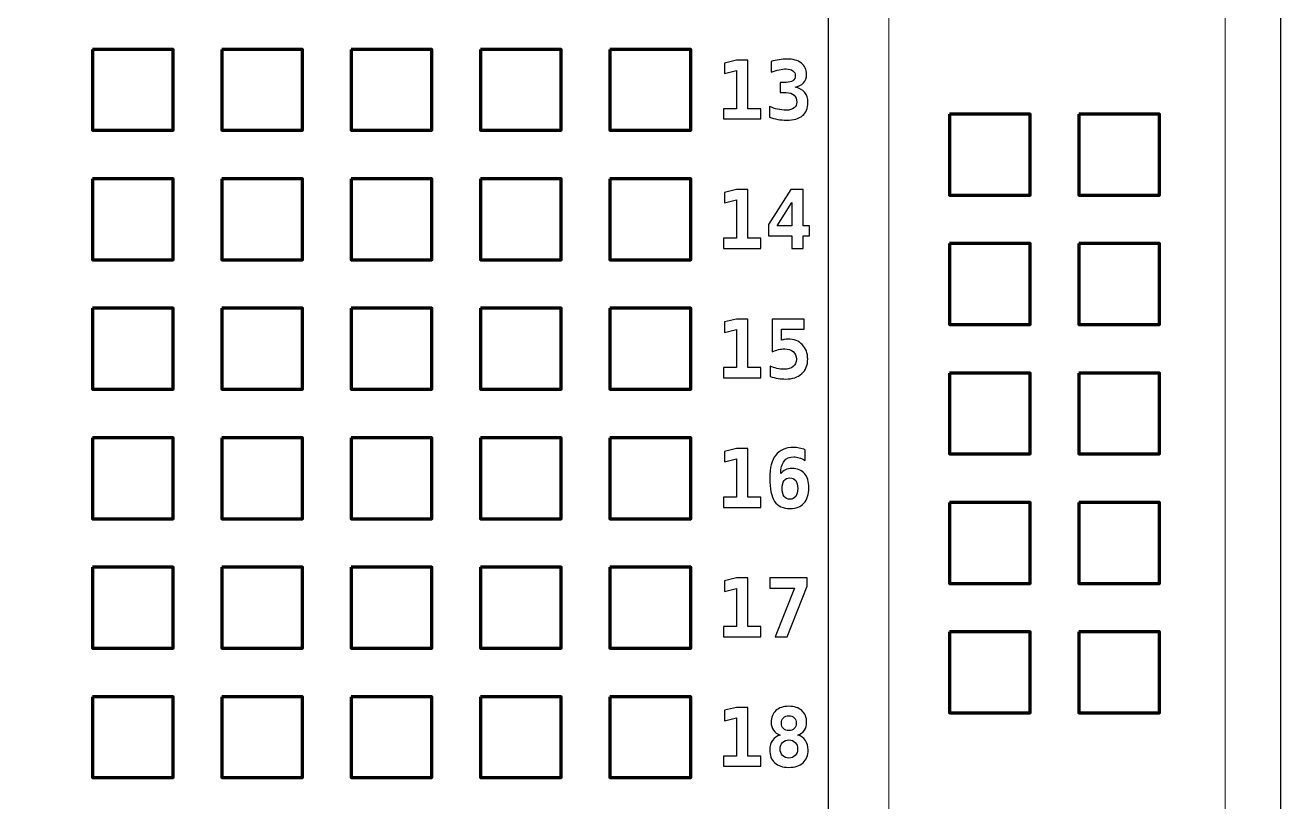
# Model space of a CAD drawing. Header units: centimetres. Extents: x -13.14 to -7.86, y -19.53 to -10.41.
# Drawn here: x -10.331 to -7.865, y -15.612 to -14.088 of the extents above; entities that cross this region are included whole.
import ezdxf

# ---------------------------------------------------------------- set-up
doc = ezdxf.new("R2010")
doc.units = ezdxf.units.CM
doc.header["$MEASUREMENT"] = 0
doc.layers.add('Layer 1', color=7, linetype='Continuous')

msp = doc.modelspace()

# ---------------------------------------------------------------- linework, layer by layer
at = {"layer": 'Layer 1', "color": 250, "lineweight": 5}
msp.add_open_spline([(-12.24632, -10.659), (-12.24632, -10.659), (-8.75382, -10.659), (-8.75382, -10.659), (-8.75382, -10.659), (-8.75382, -10.659), (-8.75382, -19.041), (-8.75382, -19.041), (-8.75382, -19.041), (-8.75382, -19.041), (-12.24632, -19.041), (-12.24632, -19.041), (-12.24632, -19.041), (-12.24632, -19.041), (-12.24632, -10.659), (-12.24632, -10.659)], degree=3, knots=[0, 0, 0, 0, 0.25, 0.25, 0.25, 0.25, 0.5, 0.5, 0.5, 0.5, 0.75, 0.75, 0.75, 0.75, 1, 1, 1, 1], dxfattribs=at)
at = {"layer": 'Layer 1', "color": 250, "lineweight": 25}
msp.add_open_spline([(-8.75386, -10.659), (-8.75386, -10.659), (-7.86486, -10.659), (-7.86486, -10.659), (-7.86486, -10.659), (-7.86486, -10.659), (-7.86486, -19.041), (-7.86486, -19.041), (-7.86486, -19.041), (-7.86486, -19.041), (-8.75386, -19.041), (-8.75386, -19.041), (-8.75386, -19.041), (-8.75386, -19.041), (-8.75386, -10.659), (-8.75386, -10.659)], degree=3, knots=[0, 0, 0, 0, 0.25, 0.25, 0.25, 0.25, 0.5, 0.5, 0.5, 0.5, 0.75, 0.75, 0.75, 0.75, 1, 1, 1, 1], dxfattribs=at)
at = {"layer": 'Layer 1', "color": 1, "lineweight": 20}
msp.add_open_spline([(-8.63448, -11.08422), (-8.63448, -11.08422), (-8.63448, -18.61659), (-8.63448, -18.61659)], degree=3, dxfattribs=at)
at = {"layer": 'Layer 1', "color": 186, "lineweight": 20}
msp.add_open_spline([(-7.97408, -11.08422), (-7.97408, -11.08422), (-7.97408, -18.61659), (-7.97408, -18.61659)], degree=3, dxfattribs=at)
at = {"layer": 'Layer 1', "color": 250, "lineweight": 158}
for points in [[(-10.19844, -14.13603), (-10.19844, -14.13603), (-10.03969, -14.13603), (-10.03969, -14.13603), (-10.03969, -14.13603), (-10.03969, -14.13603), (-10.03969, -14.29478), (-10.03969, -14.29478), (-10.03969, -14.29478), (-10.03969, -14.29478), (-10.19844, -14.29478), (-10.19844, -14.29478), (-10.19844, -14.29478), (-10.19844, -14.29478), (-10.19844, -14.13603), (-10.19844, -14.13603)], [(-9.94444, -14.13603), (-9.94444, -14.13603), (-9.78569, -14.13603), (-9.78569, -14.13603), (-9.78569, -14.13603), (-9.78569, -14.13603), (-9.78569, -14.29478), (-9.78569, -14.29478), (-9.78569, -14.29478), (-9.78569, -14.29478), (-9.94444, -14.29478), (-9.94444, -14.29478), (-9.94444, -14.29478), (-9.94444, -14.29478), (-9.94444, -14.13603), (-9.94444, -14.13603)], [(-9.69044, -14.13603), (-9.69044, -14.13603), (-9.53169, -14.13603), (-9.53169, -14.13603), (-9.53169, -14.13603), (-9.53169, -14.13603), (-9.53169, -14.29478), (-9.53169, -14.29478), (-9.53169, -14.29478), (-9.53169, -14.29478), (-9.69044, -14.29478), (-9.69044, -14.29478), (-9.69044, -14.29478), (-9.69044, -14.29478), (-9.69044, -14.13603), (-9.69044, -14.13603)], [(-9.43644, -14.13603), (-9.43644, -14.13603), (-9.27769, -14.13603), (-9.27769, -14.13603), (-9.27769, -14.13603), (-9.27769, -14.13603), (-9.27769, -14.29478), (-9.27769, -14.29478), (-9.27769, -14.29478), (-9.27769, -14.29478), (-9.43644, -14.29478), (-9.43644, -14.29478), (-9.43644, -14.29478), (-9.43644, -14.29478), (-9.43644, -14.13603), (-9.43644, -14.13603)], [(-9.18244, -14.13603), (-9.18244, -14.13603), (-9.02369, -14.13603), (-9.02369, -14.13603), (-9.02369, -14.13603), (-9.02369, -14.13603), (-9.02369, -14.29478), (-9.02369, -14.29478), (-9.02369, -14.29478), (-9.02369, -14.29478), (-9.18244, -14.29478), (-9.18244, -14.29478), (-9.18244, -14.29478), (-9.18244, -14.29478), (-9.18244, -14.13603), (-9.18244, -14.13603)], [(-8.51573, -14.26303), (-8.51573, -14.26303), (-8.35698, -14.26303), (-8.35698, -14.26303), (-8.35698, -14.26303), (-8.35698, -14.26303), (-8.35698, -14.42178), (-8.35698, -14.42178), (-8.35698, -14.42178), (-8.35698, -14.42178), (-8.51573, -14.42178), (-8.51573, -14.42178), (-8.51573, -14.42178), (-8.51573, -14.42178), (-8.51573, -14.26303), (-8.51573, -14.26303)], [(-8.26173, -14.26303), (-8.26173, -14.26303), (-8.10298, -14.26303), (-8.10298, -14.26303), (-8.10298, -14.26303), (-8.10298, -14.26303), (-8.10298, -14.42178), (-8.10298, -14.42178), (-8.10298, -14.42178), (-8.10298, -14.42178), (-8.26173, -14.42178), (-8.26173, -14.42178), (-8.26173, -14.42178), (-8.26173, -14.42178), (-8.26173, -14.26303), (-8.26173, -14.26303)], [(-10.19844, -14.39003), (-10.19844, -14.39003), (-10.03969, -14.39003), (-10.03969, -14.39003), (-10.03969, -14.39003), (-10.03969, -14.39003), (-10.03969, -14.54878), (-10.03969, -14.54878), (-10.03969, -14.54878), (-10.03969, -14.54878), (-10.19844, -14.54878), (-10.19844, -14.54878), (-10.19844, -14.54878), (-10.19844, -14.54878), (-10.19844, -14.39003), (-10.19844, -14.39003)], [(-9.94444, -14.39003), (-9.94444, -14.39003), (-9.78569, -14.39003), (-9.78569, -14.39003), (-9.78569, -14.39003), (-9.78569, -14.39003), (-9.78569, -14.54878), (-9.78569, -14.54878), (-9.78569, -14.54878), (-9.78569, -14.54878), (-9.94444, -14.54878), (-9.94444, -14.54878), (-9.94444, -14.54878), (-9.94444, -14.54878), (-9.94444, -14.39003), (-9.94444, -14.39003)], [(-9.69044, -14.39003), (-9.69044, -14.39003), (-9.53169, -14.39003), (-9.53169, -14.39003), (-9.53169, -14.39003), (-9.53169, -14.39003), (-9.53169, -14.54878), (-9.53169, -14.54878), (-9.53169, -14.54878), (-9.53169, -14.54878), (-9.69044, -14.54878), (-9.69044, -14.54878), (-9.69044, -14.54878), (-9.69044, -14.54878), (-9.69044, -14.39003), (-9.69044, -14.39003)], [(-9.43644, -14.39003), (-9.43644, -14.39003), (-9.27769, -14.39003), (-9.27769, -14.39003), (-9.27769, -14.39003), (-9.27769, -14.39003), (-9.27769, -14.54878), (-9.27769, -14.54878), (-9.27769, -14.54878), (-9.27769, -14.54878), (-9.43644, -14.54878), (-9.43644, -14.54878), (-9.43644, -14.54878), (-9.43644, -14.54878), (-9.43644, -14.39003), (-9.43644, -14.39003)], [(-9.18244, -14.39003), (-9.18244, -14.39003), (-9.02369, -14.39003), (-9.02369, -14.39003), (-9.02369, -14.39003), (-9.02369, -14.39003), (-9.02369, -14.54878), (-9.02369, -14.54878), (-9.02369, -14.54878), (-9.02369, -14.54878), (-9.18244, -14.54878), (-9.18244, -14.54878), (-9.18244, -14.54878), (-9.18244, -14.54878), (-9.18244, -14.39003), (-9.18244, -14.39003)], [(-8.51573, -14.51703), (-8.51573, -14.51703), (-8.35698, -14.51703), (-8.35698, -14.51703), (-8.35698, -14.51703), (-8.35698, -14.51703), (-8.35698, -14.67578), (-8.35698, -14.67578), (-8.35698, -14.67578), (-8.35698, -14.67578), (-8.51573, -14.67578), (-8.51573, -14.67578), (-8.51573, -14.67578), (-8.51573, -14.67578), (-8.51573, -14.51703), (-8.51573, -14.51703)], [(-8.26173, -14.51703), (-8.26173, -14.51703), (-8.10298, -14.51703), (-8.10298, -14.51703), (-8.10298, -14.51703), (-8.10298, -14.51703), (-8.10298, -14.67578), (-8.10298, -14.67578), (-8.10298, -14.67578), (-8.10298, -14.67578), (-8.26173, -14.67578), (-8.26173, -14.67578), (-8.26173, -14.67578), (-8.26173, -14.67578), (-8.26173, -14.51703), (-8.26173, -14.51703)], [(-10.19844, -14.64403), (-10.19844, -14.64403), (-10.03969, -14.64403), (-10.03969, -14.64403), (-10.03969, -14.64403), (-10.03969, -14.64403), (-10.03969, -14.80278), (-10.03969, -14.80278), (-10.03969, -14.80278), (-10.03969, -14.80278), (-10.19844, -14.80278), (-10.19844, -14.80278), (-10.19844, -14.80278), (-10.19844, -14.80278), (-10.19844, -14.64403), (-10.19844, -14.64403)], [(-9.94444, -14.64403), (-9.94444, -14.64403), (-9.78569, -14.64403), (-9.78569, -14.64403), (-9.78569, -14.64403), (-9.78569, -14.64403), (-9.78569, -14.80278), (-9.78569, -14.80278), (-9.78569, -14.80278), (-9.78569, -14.80278), (-9.94444, -14.80278), (-9.94444, -14.80278), (-9.94444, -14.80278), (-9.94444, -14.80278), (-9.94444, -14.64403), (-9.94444, -14.64403)], [(-9.69044, -14.64403), (-9.69044, -14.64403), (-9.53169, -14.64403), (-9.53169, -14.64403), (-9.53169, -14.64403), (-9.53169, -14.64403), (-9.53169, -14.80278), (-9.53169, -14.80278), (-9.53169, -14.80278), (-9.53169, -14.80278), (-9.69044, -14.80278), (-9.69044, -14.80278), (-9.69044, -14.80278), (-9.69044, -14.80278), (-9.69044, -14.64403), (-9.69044, -14.64403)], [(-9.43644, -14.64403), (-9.43644, -14.64403), (-9.27769, -14.64403), (-9.27769, -14.64403), (-9.27769, -14.64403), (-9.27769, -14.64403), (-9.27769, -14.80278), (-9.27769, -14.80278), (-9.27769, -14.80278), (-9.27769, -14.80278), (-9.43644, -14.80278), (-9.43644, -14.80278), (-9.43644, -14.80278), (-9.43644, -14.80278), (-9.43644, -14.64403), (-9.43644, -14.64403)], [(-9.18244, -14.64403), (-9.18244, -14.64403), (-9.02369, -14.64403), (-9.02369, -14.64403), (-9.02369, -14.64403), (-9.02369, -14.64403), (-9.02369, -14.80278), (-9.02369, -14.80278), (-9.02369, -14.80278), (-9.02369, -14.80278), (-9.18244, -14.80278), (-9.18244, -14.80278), (-9.18244, -14.80278), (-9.18244, -14.80278), (-9.18244, -14.64403), (-9.18244, -14.64403)], [(-8.51573, -14.77103), (-8.51573, -14.77103), (-8.35698, -14.77103), (-8.35698, -14.77103), (-8.35698, -14.77103), (-8.35698, -14.77103), (-8.35698, -14.92978), (-8.35698, -14.92978), (-8.35698, -14.92978), (-8.35698, -14.92978), (-8.51573, -14.92978), (-8.51573, -14.92978), (-8.51573, -14.92978), (-8.51573, -14.92978), (-8.51573, -14.77103), (-8.51573, -14.77103)], [(-8.26173, -14.77103), (-8.26173, -14.77103), (-8.10298, -14.77103), (-8.10298, -14.77103), (-8.10298, -14.77103), (-8.10298, -14.77103), (-8.10298, -14.92978), (-8.10298, -14.92978), (-8.10298, -14.92978), (-8.10298, -14.92978), (-8.26173, -14.92978), (-8.26173, -14.92978), (-8.26173, -14.92978), (-8.26173, -14.92978), (-8.26173, -14.77103), (-8.26173, -14.77103)], [(-10.19844, -14.89803), (-10.19844, -14.89803), (-10.03969, -14.89803), (-10.03969, -14.89803), (-10.03969, -14.89803), (-10.03969, -14.89803), (-10.03969, -15.05678), (-10.03969, -15.05678), (-10.03969, -15.05678), (-10.03969, -15.05678), (-10.19844, -15.05678), (-10.19844, -15.05678), (-10.19844, -15.05678), (-10.19844, -15.05678), (-10.19844, -14.89803), (-10.19844, -14.89803)], [(-9.94444, -14.89803), (-9.94444, -14.89803), (-9.78569, -14.89803), (-9.78569, -14.89803), (-9.78569, -14.89803), (-9.78569, -14.89803), (-9.78569, -15.05678), (-9.78569, -15.05678), (-9.78569, -15.05678), (-9.78569, -15.05678), (-9.94444, -15.05678), (-9.94444, -15.05678), (-9.94444, -15.05678), (-9.94444, -15.05678), (-9.94444, -14.89803), (-9.94444, -14.89803)], [(-9.69044, -14.89803), (-9.69044, -14.89803), (-9.53169, -14.89803), (-9.53169, -14.89803), (-9.53169, -14.89803), (-9.53169, -14.89803), (-9.53169, -15.05678), (-9.53169, -15.05678), (-9.53169, -15.05678), (-9.53169, -15.05678), (-9.69044, -15.05678), (-9.69044, -15.05678), (-9.69044, -15.05678), (-9.69044, -15.05678), (-9.69044, -14.89803), (-9.69044, -14.89803)], [(-9.43644, -14.89803), (-9.43644, -14.89803), (-9.27769, -14.89803), (-9.27769, -14.89803), (-9.27769, -14.89803), (-9.27769, -14.89803), (-9.27769, -15.05678), (-9.27769, -15.05678), (-9.27769, -15.05678), (-9.27769, -15.05678), (-9.43644, -15.05678), (-9.43644, -15.05678), (-9.43644, -15.05678), (-9.43644, -15.05678), (-9.43644, -14.89803), (-9.43644, -14.89803)], [(-9.18244, -14.89803), (-9.18244, -14.89803), (-9.02369, -14.89803), (-9.02369, -14.89803), (-9.02369, -14.89803), (-9.02369, -14.89803), (-9.02369, -15.05678), (-9.02369, -15.05678), (-9.02369, -15.05678), (-9.02369, -15.05678), (-9.18244, -15.05678), (-9.18244, -15.05678), (-9.18244, -15.05678), (-9.18244, -15.05678), (-9.18244, -14.89803), (-9.18244, -14.89803)], [(-8.51573, -15.02503), (-8.51573, -15.02503), (-8.35698, -15.02503), (-8.35698, -15.02503), (-8.35698, -15.02503), (-8.35698, -15.02503), (-8.35698, -15.18378), (-8.35698, -15.18378), (-8.35698, -15.18378), (-8.35698, -15.18378), (-8.51573, -15.18378), (-8.51573, -15.18378), (-8.51573, -15.18378), (-8.51573, -15.18378), (-8.51573, -15.02503), (-8.51573, -15.02503)], [(-8.26173, -15.02503), (-8.26173, -15.02503), (-8.10298, -15.02503), (-8.10298, -15.02503), (-8.10298, -15.02503), (-8.10298, -15.02503), (-8.10298, -15.18378), (-8.10298, -15.18378), (-8.10298, -15.18378), (-8.10298, -15.18378), (-8.26173, -15.18378), (-8.26173, -15.18378), (-8.26173, -15.18378), (-8.26173, -15.18378), (-8.26173, -15.02503), (-8.26173, -15.02503)], [(-10.19844, -15.15203), (-10.19844, -15.15203), (-10.03969, -15.15203), (-10.03969, -15.15203), (-10.03969, -15.15203), (-10.03969, -15.15203), (-10.03969, -15.31078), (-10.03969, -15.31078), (-10.03969, -15.31078), (-10.03969, -15.31078), (-10.19844, -15.31078), (-10.19844, -15.31078), (-10.19844, -15.31078), (-10.19844, -15.31078), (-10.19844, -15.15203), (-10.19844, -15.15203)], [(-9.94444, -15.15203), (-9.94444, -15.15203), (-9.78569, -15.15203), (-9.78569, -15.15203), (-9.78569, -15.15203), (-9.78569, -15.15203), (-9.78569, -15.31078), (-9.78569, -15.31078), (-9.78569, -15.31078), (-9.78569, -15.31078), (-9.94444, -15.31078), (-9.94444, -15.31078), (-9.94444, -15.31078), (-9.94444, -15.31078), (-9.94444, -15.15203), (-9.94444, -15.15203)], [(-9.69044, -15.15203), (-9.69044, -15.15203), (-9.53169, -15.15203), (-9.53169, -15.15203), (-9.53169, -15.15203), (-9.53169, -15.15203), (-9.53169, -15.31078), (-9.53169, -15.31078), (-9.53169, -15.31078), (-9.53169, -15.31078), (-9.69044, -15.31078), (-9.69044, -15.31078), (-9.69044, -15.31078), (-9.69044, -15.31078), (-9.69044, -15.15203), (-9.69044, -15.15203)], [(-9.43644, -15.15203), (-9.43644, -15.15203), (-9.27769, -15.15203), (-9.27769, -15.15203), (-9.27769, -15.15203), (-9.27769, -15.15203), (-9.27769, -15.31078), (-9.27769, -15.31078), (-9.27769, -15.31078), (-9.27769, -15.31078), (-9.43644, -15.31078), (-9.43644, -15.31078), (-9.43644, -15.31078), (-9.43644, -15.31078), (-9.43644, -15.15203), (-9.43644, -15.15203)], [(-9.18244, -15.15203), (-9.18244, -15.15203), (-9.02369, -15.15203), (-9.02369, -15.15203), (-9.02369, -15.15203), (-9.02369, -15.15203), (-9.02369, -15.31078), (-9.02369, -15.31078), (-9.02369, -15.31078), (-9.02369, -15.31078), (-9.18244, -15.31078), (-9.18244, -15.31078), (-9.18244, -15.31078), (-9.18244, -15.31078), (-9.18244, -15.15203), (-9.18244, -15.15203)], [(-8.51573, -15.27903), (-8.51573, -15.27903), (-8.35698, -15.27903), (-8.35698, -15.27903), (-8.35698, -15.27903), (-8.35698, -15.27903), (-8.35698, -15.43778), (-8.35698, -15.43778), (-8.35698, -15.43778), (-8.35698, -15.43778), (-8.51573, -15.43778), (-8.51573, -15.43778), (-8.51573, -15.43778), (-8.51573, -15.43778), (-8.51573, -15.27903), (-8.51573, -15.27903)], [(-8.26173, -15.27903), (-8.26173, -15.27903), (-8.10298, -15.27903), (-8.10298, -15.27903), (-8.10298, -15.27903), (-8.10298, -15.27903), (-8.10298, -15.43778), (-8.10298, -15.43778), (-8.10298, -15.43778), (-8.10298, -15.43778), (-8.26173, -15.43778), (-8.26173, -15.43778), (-8.26173, -15.43778), (-8.26173, -15.43778), (-8.26173, -15.27903), (-8.26173, -15.27903)], [(-10.19844, -15.40603), (-10.19844, -15.40603), (-10.03969, -15.40603), (-10.03969, -15.40603), (-10.03969, -15.40603), (-10.03969, -15.40603), (-10.03969, -15.56478), (-10.03969, -15.56478), (-10.03969, -15.56478), (-10.03969, -15.56478), (-10.19844, -15.56478), (-10.19844, -15.56478), (-10.19844, -15.56478), (-10.19844, -15.56478), (-10.19844, -15.40603), (-10.19844, -15.40603)], [(-9.94444, -15.40603), (-9.94444, -15.40603), (-9.78569, -15.40603), (-9.78569, -15.40603), (-9.78569, -15.40603), (-9.78569, -15.40603), (-9.78569, -15.56478), (-9.78569, -15.56478), (-9.78569, -15.56478), (-9.78569, -15.56478), (-9.94444, -15.56478), (-9.94444, -15.56478), (-9.94444, -15.56478), (-9.94444, -15.56478), (-9.94444, -15.40603), (-9.94444, -15.40603)], [(-9.69044, -15.40603), (-9.69044, -15.40603), (-9.53169, -15.40603), (-9.53169, -15.40603), (-9.53169, -15.40603), (-9.53169, -15.40603), (-9.53169, -15.56478), (-9.53169, -15.56478), (-9.53169, -15.56478), (-9.53169, -15.56478), (-9.69044, -15.56478), (-9.69044, -15.56478), (-9.69044, -15.56478), (-9.69044, -15.56478), (-9.69044, -15.40603), (-9.69044, -15.40603)], [(-9.43644, -15.40603), (-9.43644, -15.40603), (-9.27769, -15.40603), (-9.27769, -15.40603), (-9.27769, -15.40603), (-9.27769, -15.40603), (-9.27769, -15.56478), (-9.27769, -15.56478), (-9.27769, -15.56478), (-9.27769, -15.56478), (-9.43644, -15.56478), (-9.43644, -15.56478), (-9.43644, -15.56478), (-9.43644, -15.56478), (-9.43644, -15.40603), (-9.43644, -15.40603)], [(-9.18244, -15.40603), (-9.18244, -15.40603), (-9.02369, -15.40603), (-9.02369, -15.40603), (-9.02369, -15.40603), (-9.02369, -15.40603), (-9.02369, -15.56478), (-9.02369, -15.56478), (-9.02369, -15.56478), (-9.02369, -15.56478), (-9.18244, -15.56478), (-9.18244, -15.56478), (-9.18244, -15.56478), (-9.18244, -15.56478), (-9.18244, -15.40603), (-9.18244, -15.40603)]]:
    msp.add_open_spline(points, degree=3, knots=[0, 0, 0, 0, 0.25, 0.25, 0.25, 0.25, 0.5, 0.5, 0.5, 0.5, 0.75, 0.75, 0.75, 0.75, 1, 1, 1, 1], dxfattribs=at)
at = {"layer": 'Layer 1'}
for points, knots in [([(-8.95938, -14.25242), (-8.95938, -14.25242), (-8.93385, -14.25242), (-8.93385, -14.25242), (-8.93385, -14.25242), (-8.93385, -14.25242), (-8.93385, -14.17744), (-8.93385, -14.17744), (-8.93385, -14.17744), (-8.93385, -14.17744), (-8.95758, -14.18333), (-8.95758, -14.18333), (-8.95758, -14.18333), (-8.95758, -14.18333), (-8.95758, -14.16275), (-8.95758, -14.16275), (-8.95758, -14.16275), (-8.95758, -14.16275), (-8.93369, -14.15702), (-8.93369, -14.15702), (-8.93369, -14.15702), (-8.93369, -14.15702), (-8.91164, -14.15702), (-8.91164, -14.15702), (-8.91164, -14.15702), (-8.91164, -14.15702), (-8.91164, -14.25242), (-8.91164, -14.25242), (-8.91164, -14.25242), (-8.91164, -14.25242), (-8.88611, -14.25242), (-8.88611, -14.25242), (-8.88611, -14.25242), (-8.88611, -14.25242), (-8.88611, -14.27254), (-8.88611, -14.27254), (-8.88611, -14.27254), (-8.88611, -14.27254), (-8.95938, -14.27254), (-8.95938, -14.27254), (-8.95938, -14.27254), (-8.95938, -14.27254), (-8.95938, -14.25242), (-8.95938, -14.25242)], [0, 0, 0, 0, 0.0909091, 0.0909091, 0.0909091, 0.0909091, 0.1818182, 0.1818182, 0.1818182, 0.1818182, 0.2727273, 0.2727273, 0.2727273, 0.2727273, 0.3636364, 0.3636364, 0.3636364, 0.3636364, 0.4545455, 0.4545455, 0.4545455, 0.4545455, 0.5454545, 0.5454545, 0.5454545, 0.5454545, 0.6363636, 0.6363636, 0.6363636, 0.6363636, 0.7272727, 0.7272727, 0.7272727, 0.7272727, 0.8181818, 0.8181818, 0.8181818, 0.8181818, 0.9090909, 0.9090909, 0.9090909, 0.9090909, 1, 1, 1, 1]), ([(-8.8361, -14.22086), (-8.8361, -14.22086), (-8.84833, -14.22086), (-8.84833, -14.22086), (-8.84833, -14.22086), (-8.84833, -14.22086), (-8.84833, -14.20073), (-8.84833, -14.20073), (-8.84833, -14.20073), (-8.84833, -14.20073), (-8.8361, -14.20073), (-8.8361, -14.20073), (-8.8361, -14.20073), (-8.83045, -14.20073), (-8.82604, -14.19962), (-8.82292, -14.19738), (-8.82292, -14.19738), (-8.81981, -14.19513), (-8.81825, -14.19196), (-8.81825, -14.1879), (-8.81825, -14.1879), (-8.81825, -14.18362), (-8.81981, -14.18026), (-8.82292, -14.17786), (-8.82292, -14.17786), (-8.82604, -14.17546), (-8.83045, -14.17427), (-8.8361, -14.17427), (-8.8361, -14.17427), (-8.84043, -14.17427), (-8.84508, -14.17482), (-8.85002, -14.17591), (-8.85002, -14.17591), (-8.85498, -14.17699), (-8.8601, -14.17857), (-8.86541, -14.18063), (-8.86541, -14.18063), (-8.86541, -14.18063), (-8.86541, -14.1599), (-8.86541, -14.1599), (-8.86541, -14.1599), (-8.8601, -14.15829), (-8.85487, -14.15708), (-8.84973, -14.1562), (-8.84973, -14.1562), (-8.84455, -14.15536), (-8.83962, -14.15494), (-8.83486, -14.15494), (-8.83486, -14.15494), (-8.82269, -14.15494), (-8.81321, -14.1576), (-8.80642, -14.16291), (-8.80642, -14.16291), (-8.79961, -14.16822), (-8.79621, -14.17554), (-8.79621, -14.18489), (-8.79621, -14.18489), (-8.79621, -14.19173), (-8.79816, -14.19735), (-8.80209, -14.20171), (-8.80209, -14.20171), (-8.806, -14.20607), (-8.81159, -14.20892), (-8.81886, -14.21024), (-8.81886, -14.21024), (-8.81062, -14.21169), (-8.80431, -14.21499), (-8.79998, -14.22012), (-8.79998, -14.22012), (-8.79565, -14.22524), (-8.79349, -14.232), (-8.79349, -14.24035), (-8.79349, -14.24035), (-8.79349, -14.25154), (-8.79708, -14.26007), (-8.80423, -14.26596), (-8.80423, -14.26596), (-8.81141, -14.27185), (-8.82181, -14.27478), (-8.8355, -14.27478), (-8.8355, -14.27478), (-8.84131, -14.27478), (-8.84704, -14.27428), (-8.85269, -14.27331), (-8.85269, -14.27331), (-8.85833, -14.27233), (-8.86374, -14.2709), (-8.86889, -14.26905), (-8.86889, -14.26905), (-8.86889, -14.26905), (-8.86889, -14.24785), (-8.86889, -14.24785), (-8.86889, -14.24785), (-8.86403, -14.25028), (-8.85881, -14.25213), (-8.85318, -14.25339), (-8.85318, -14.25339), (-8.84759, -14.25466), (-8.84168, -14.25529), (-8.8355, -14.25529), (-8.8355, -14.25529), (-8.82929, -14.25529), (-8.8244, -14.25387), (-8.82078, -14.25099), (-8.82078, -14.25099), (-8.81717, -14.24814), (-8.81537, -14.24428), (-8.81537, -14.23942), (-8.81537, -14.23942), (-8.81537, -14.23351), (-8.81717, -14.22891), (-8.82078, -14.22569), (-8.82078, -14.22569), (-8.8244, -14.22247), (-8.8295, -14.22086), (-8.8361, -14.22086)], [0, 0, 0, 0, 0.0344828, 0.0344828, 0.0344828, 0.0344828, 0.0689655, 0.0689655, 0.0689655, 0.0689655, 0.1034483, 0.1034483, 0.1034483, 0.1034483, 0.137931, 0.137931, 0.137931, 0.137931, 0.1724138, 0.1724138, 0.1724138, 0.1724138, 0.2068966, 0.2068966, 0.2068966, 0.2068966, 0.2413793, 0.2413793, 0.2413793, 0.2413793, 0.2758621, 0.2758621, 0.2758621, 0.2758621, 0.3103448, 0.3103448, 0.3103448, 0.3103448, 0.3448276, 0.3448276, 0.3448276, 0.3448276, 0.3793103, 0.3793103, 0.3793103, 0.3793103, 0.4137931, 0.4137931, 0.4137931, 0.4137931, 0.4482759, 0.4482759, 0.4482759, 0.4482759, 0.4827586, 0.4827586, 0.4827586, 0.4827586, 0.5172414, 0.5172414, 0.5172414, 0.5172414, 0.5517241, 0.5517241, 0.5517241, 0.5517241, 0.5862069, 0.5862069, 0.5862069, 0.5862069, 0.6206897, 0.6206897, 0.6206897, 0.6206897, 0.6551724, 0.6551724, 0.6551724, 0.6551724, 0.6896552, 0.6896552, 0.6896552, 0.6896552, 0.7241379, 0.7241379, 0.7241379, 0.7241379, 0.7586207, 0.7586207, 0.7586207, 0.7586207, 0.7931034, 0.7931034, 0.7931034, 0.7931034, 0.8275862, 0.8275862, 0.8275862, 0.8275862, 0.862069, 0.862069, 0.862069, 0.862069, 0.8965517, 0.8965517, 0.8965517, 0.8965517, 0.9310345, 0.9310345, 0.9310345, 0.9310345, 0.9655172, 0.9655172, 0.9655172, 0.9655172, 1, 1, 1, 1]), ([(-8.95938, -14.50642), (-8.95938, -14.50642), (-8.93385, -14.50642), (-8.93385, -14.50642), (-8.93385, -14.50642), (-8.93385, -14.50642), (-8.93385, -14.43144), (-8.93385, -14.43144), (-8.93385, -14.43144), (-8.93385, -14.43144), (-8.95758, -14.43733), (-8.95758, -14.43733), (-8.95758, -14.43733), (-8.95758, -14.43733), (-8.95758, -14.41675), (-8.95758, -14.41675), (-8.95758, -14.41675), (-8.95758, -14.41675), (-8.93369, -14.41102), (-8.93369, -14.41102), (-8.93369, -14.41102), (-8.93369, -14.41102), (-8.91164, -14.41102), (-8.91164, -14.41102), (-8.91164, -14.41102), (-8.91164, -14.41102), (-8.91164, -14.50642), (-8.91164, -14.50642), (-8.91164, -14.50642), (-8.91164, -14.50642), (-8.88611, -14.50642), (-8.88611, -14.50642), (-8.88611, -14.50642), (-8.88611, -14.50642), (-8.88611, -14.52654), (-8.88611, -14.52654), (-8.88611, -14.52654), (-8.88611, -14.52654), (-8.95938, -14.52654), (-8.95938, -14.52654), (-8.95938, -14.52654), (-8.95938, -14.52654), (-8.95938, -14.50642), (-8.95938, -14.50642)], [0, 0, 0, 0, 0.0909091, 0.0909091, 0.0909091, 0.0909091, 0.1818182, 0.1818182, 0.1818182, 0.1818182, 0.2727273, 0.2727273, 0.2727273, 0.2727273, 0.3636364, 0.3636364, 0.3636364, 0.3636364, 0.4545455, 0.4545455, 0.4545455, 0.4545455, 0.5454545, 0.5454545, 0.5454545, 0.5454545, 0.6363636, 0.6363636, 0.6363636, 0.6363636, 0.7272727, 0.7272727, 0.7272727, 0.7272727, 0.8181818, 0.8181818, 0.8181818, 0.8181818, 0.9090909, 0.9090909, 0.9090909, 0.9090909, 1, 1, 1, 1]), ([(-8.82686, -14.41102), (-8.82686, -14.41102), (-8.80296, -14.41102), (-8.80296, -14.41102), (-8.80296, -14.41102), (-8.80296, -14.41102), (-8.80296, -14.48204), (-8.80296, -14.48204), (-8.80296, -14.48204), (-8.80296, -14.48204), (-8.79029, -14.48204), (-8.79029, -14.48204), (-8.79029, -14.48204), (-8.79029, -14.48204), (-8.79029, -14.50161), (-8.79029, -14.50161), (-8.79029, -14.50161), (-8.79029, -14.50161), (-8.80296, -14.50161), (-8.80296, -14.50161), (-8.80296, -14.50161), (-8.80296, -14.50161), (-8.80296, -14.52654), (-8.80296, -14.52654), (-8.80296, -14.52654), (-8.80296, -14.52654), (-8.82485, -14.52654), (-8.82485, -14.52654), (-8.82485, -14.52654), (-8.82485, -14.52654), (-8.82485, -14.50161), (-8.82485, -14.50161), (-8.82485, -14.50161), (-8.82485, -14.50161), (-8.87066, -14.50161), (-8.87066, -14.50161), (-8.87066, -14.50161), (-8.87066, -14.50161), (-8.87066, -14.47948), (-8.87066, -14.47948), (-8.87066, -14.47948), (-8.87066, -14.47948), (-8.82686, -14.41102), (-8.82686, -14.41102)], [0, 0, 0, 0, 0.0909091, 0.0909091, 0.0909091, 0.0909091, 0.1818182, 0.1818182, 0.1818182, 0.1818182, 0.2727273, 0.2727273, 0.2727273, 0.2727273, 0.3636364, 0.3636364, 0.3636364, 0.3636364, 0.4545455, 0.4545455, 0.4545455, 0.4545455, 0.5454545, 0.5454545, 0.5454545, 0.5454545, 0.6363636, 0.6363636, 0.6363636, 0.6363636, 0.7272727, 0.7272727, 0.7272727, 0.7272727, 0.8181818, 0.8181818, 0.8181818, 0.8181818, 0.9090909, 0.9090909, 0.9090909, 0.9090909, 1, 1, 1, 1]), ([(-8.82485, -14.4364), (-8.82485, -14.4364), (-8.85403, -14.48204), (-8.85403, -14.48204), (-8.85403, -14.48204), (-8.85403, -14.48204), (-8.82485, -14.48204), (-8.82485, -14.48204), (-8.82485, -14.48204), (-8.82485, -14.48204), (-8.82485, -14.4364), (-8.82485, -14.4364)], [0, 0, 0, 0, 0.3333333, 0.3333333, 0.3333333, 0.3333333, 0.6666667, 0.6666667, 0.6666667, 0.6666667, 1, 1, 1, 1]), ([(-8.95938, -14.76042), (-8.95938, -14.76042), (-8.93385, -14.76042), (-8.93385, -14.76042), (-8.93385, -14.76042), (-8.93385, -14.76042), (-8.93385, -14.68544), (-8.93385, -14.68544), (-8.93385, -14.68544), (-8.93385, -14.68544), (-8.95758, -14.69133), (-8.95758, -14.69133), (-8.95758, -14.69133), (-8.95758, -14.69133), (-8.95758, -14.67075), (-8.95758, -14.67075), (-8.95758, -14.67075), (-8.95758, -14.67075), (-8.93369, -14.66502), (-8.93369, -14.66502), (-8.93369, -14.66502), (-8.93369, -14.66502), (-8.91164, -14.66502), (-8.91164, -14.66502), (-8.91164, -14.66502), (-8.91164, -14.66502), (-8.91164, -14.76042), (-8.91164, -14.76042), (-8.91164, -14.76042), (-8.91164, -14.76042), (-8.88611, -14.76042), (-8.88611, -14.76042), (-8.88611, -14.76042), (-8.88611, -14.76042), (-8.88611, -14.78054), (-8.88611, -14.78054), (-8.88611, -14.78054), (-8.88611, -14.78054), (-8.95938, -14.78054), (-8.95938, -14.78054), (-8.95938, -14.78054), (-8.95938, -14.78054), (-8.95938, -14.76042), (-8.95938, -14.76042)], [0, 0, 0, 0, 0.0909091, 0.0909091, 0.0909091, 0.0909091, 0.1818182, 0.1818182, 0.1818182, 0.1818182, 0.2727273, 0.2727273, 0.2727273, 0.2727273, 0.3636364, 0.3636364, 0.3636364, 0.3636364, 0.4545455, 0.4545455, 0.4545455, 0.4545455, 0.5454545, 0.5454545, 0.5454545, 0.5454545, 0.6363636, 0.6363636, 0.6363636, 0.6363636, 0.7272727, 0.7272727, 0.7272727, 0.7272727, 0.8181818, 0.8181818, 0.8181818, 0.8181818, 0.9090909, 0.9090909, 0.9090909, 0.9090909, 1, 1, 1, 1]), ([(-8.86364, -14.66502), (-8.86364, -14.66502), (-8.80091, -14.66502), (-8.80091, -14.66502), (-8.80091, -14.66502), (-8.80091, -14.66502), (-8.80091, -14.68515), (-8.80091, -14.68515), (-8.80091, -14.68515), (-8.80091, -14.68515), (-8.84516, -14.68515), (-8.84516, -14.68515), (-8.84516, -14.68515), (-8.84516, -14.68515), (-8.84516, -14.70657), (-8.84516, -14.70657), (-8.84516, -14.70657), (-8.84331, -14.70585), (-8.84131, -14.70532), (-8.83919, -14.70498), (-8.83919, -14.70498), (-8.83708, -14.70464), (-8.83484, -14.70448), (-8.83246, -14.70448), (-8.83246, -14.70448), (-8.82102, -14.70448), (-8.81173, -14.7081), (-8.8046, -14.71531), (-8.8046, -14.71531), (-8.7975, -14.72254), (-8.79394, -14.73192), (-8.79394, -14.74349), (-8.79394, -14.74349), (-8.79394, -14.75561), (-8.79779, -14.76517), (-8.80549, -14.77222), (-8.80549, -14.77222), (-8.81321, -14.77927), (-8.82372, -14.78278), (-8.83703, -14.78278), (-8.83703, -14.78278), (-8.84197, -14.78278), (-8.84698, -14.78236), (-8.85203, -14.78154), (-8.85203, -14.78154), (-8.85706, -14.78072), (-8.86224, -14.77948), (-8.86749, -14.77782), (-8.86749, -14.77782), (-8.86749, -14.77782), (-8.86749, -14.75725), (-8.86749, -14.75725), (-8.86749, -14.75725), (-8.86322, -14.75936), (-8.85881, -14.76094), (-8.85432, -14.762), (-8.85432, -14.762), (-8.84981, -14.76306), (-8.84527, -14.76358), (-8.84072, -14.76358), (-8.84072, -14.76358), (-8.8327, -14.76358), (-8.82657, -14.76187), (-8.8224, -14.75843), (-8.8224, -14.75843), (-8.81822, -14.755), (-8.81614, -14.75004), (-8.81614, -14.74349), (-8.81614, -14.74349), (-8.81614, -14.73744), (-8.81822, -14.73261), (-8.82237, -14.72896), (-8.82237, -14.72896), (-8.82652, -14.72534), (-8.83206, -14.72352), (-8.83896, -14.72352), (-8.83896, -14.72352), (-8.84305, -14.72352), (-8.84712, -14.72402), (-8.85124, -14.72503), (-8.85124, -14.72503), (-8.85532, -14.72603), (-8.85947, -14.72756), (-8.86364, -14.72957), (-8.86364, -14.72957), (-8.86364, -14.72957), (-8.86364, -14.66502), (-8.86364, -14.66502)], [0, 0, 0, 0, 0.0454545, 0.0454545, 0.0454545, 0.0454545, 0.0909091, 0.0909091, 0.0909091, 0.0909091, 0.1363636, 0.1363636, 0.1363636, 0.1363636, 0.1818182, 0.1818182, 0.1818182, 0.1818182, 0.2272727, 0.2272727, 0.2272727, 0.2272727, 0.2727273, 0.2727273, 0.2727273, 0.2727273, 0.3181818, 0.3181818, 0.3181818, 0.3181818, 0.3636364, 0.3636364, 0.3636364, 0.3636364, 0.4090909, 0.4090909, 0.4090909, 0.4090909, 0.4545455, 0.4545455, 0.4545455, 0.4545455, 0.5, 0.5, 0.5, 0.5, 0.5454545, 0.5454545, 0.5454545, 0.5454545, 0.5909091, 0.5909091, 0.5909091, 0.5909091, 0.6363636, 0.6363636, 0.6363636, 0.6363636, 0.6818182, 0.6818182, 0.6818182, 0.6818182, 0.7272727, 0.7272727, 0.7272727, 0.7272727, 0.7727273, 0.7727273, 0.7727273, 0.7727273, 0.8181818, 0.8181818, 0.8181818, 0.8181818, 0.8636364, 0.8636364, 0.8636364, 0.8636364, 0.9090909, 0.9090909, 0.9090909, 0.9090909, 0.9545455, 0.9545455, 0.9545455, 0.9545455, 1, 1, 1, 1]), ([(-8.7989, -14.92174), (-8.7989, -14.92174), (-8.7989, -14.94247), (-8.7989, -14.94247), (-8.7989, -14.94247), (-8.80296, -14.94015), (-8.80687, -14.93841), (-8.81062, -14.93725), (-8.81062, -14.93725), (-8.81434, -14.93608), (-8.81793, -14.9355), (-8.82139, -14.9355), (-8.82139, -14.9355), (-8.82963, -14.9355), (-8.83592, -14.93828), (-8.84022, -14.94382), (-8.84022, -14.94382), (-8.84453, -14.94937), (-8.84677, -14.95755), (-8.84698, -14.96838), (-8.84698, -14.96838), (-8.84455, -14.96503), (-8.84146, -14.96252), (-8.83771, -14.96083), (-8.83771, -14.96083), (-8.83394, -14.95917), (-8.8295, -14.95832), (-8.8244, -14.95832), (-8.8244, -14.95832), (-8.81397, -14.95832), (-8.80594, -14.96162), (-8.80027, -14.9682), (-8.80027, -14.9682), (-8.7946, -14.97477), (-8.79177, -14.9841), (-8.79177, -14.99617), (-8.79177, -14.99617), (-8.79177, -15.00911), (-8.79497, -15.01914), (-8.80132, -15.02627), (-8.80132, -15.02627), (-8.80769, -15.03338), (-8.81664, -15.03694), (-8.82821, -15.03694), (-8.82821, -15.03694), (-8.84228, -15.03694), (-8.8525, -15.03222), (-8.85886, -15.02279), (-8.85886, -15.02279), (-8.86522, -15.01333), (-8.86842, -14.99809), (-8.86842, -14.97705), (-8.86842, -14.97705), (-8.86842, -14.95705), (-8.86454, -14.94205), (-8.85675, -14.93207), (-8.85675, -14.93207), (-8.84896, -14.92209), (-8.83729, -14.91709), (-8.82171, -14.91709), (-8.82171, -14.91709), (-8.81809, -14.91709), (-8.81437, -14.91749), (-8.81054, -14.91826), (-8.81054, -14.91826), (-8.80668, -14.91902), (-8.8028, -14.92018), (-8.7989, -14.92174)], [0, 0, 0, 0, 0.0588235, 0.0588235, 0.0588235, 0.0588235, 0.1176471, 0.1176471, 0.1176471, 0.1176471, 0.1764706, 0.1764706, 0.1764706, 0.1764706, 0.2352941, 0.2352941, 0.2352941, 0.2352941, 0.2941176, 0.2941176, 0.2941176, 0.2941176, 0.3529412, 0.3529412, 0.3529412, 0.3529412, 0.4117647, 0.4117647, 0.4117647, 0.4117647, 0.4705882, 0.4705882, 0.4705882, 0.4705882, 0.5294118, 0.5294118, 0.5294118, 0.5294118, 0.5882353, 0.5882353, 0.5882353, 0.5882353, 0.6470588, 0.6470588, 0.6470588, 0.6470588, 0.7058824, 0.7058824, 0.7058824, 0.7058824, 0.7647059, 0.7647059, 0.7647059, 0.7647059, 0.8235294, 0.8235294, 0.8235294, 0.8235294, 0.8823529, 0.8823529, 0.8823529, 0.8823529, 0.9411765, 0.9411765, 0.9411765, 0.9411765, 1, 1, 1, 1]), ([(-8.95938, -15.01442), (-8.95938, -15.01442), (-8.93385, -15.01442), (-8.93385, -15.01442), (-8.93385, -15.01442), (-8.93385, -15.01442), (-8.93385, -14.93944), (-8.93385, -14.93944), (-8.93385, -14.93944), (-8.93385, -14.93944), (-8.95758, -14.94533), (-8.95758, -14.94533), (-8.95758, -14.94533), (-8.95758, -14.94533), (-8.95758, -14.92475), (-8.95758, -14.92475), (-8.95758, -14.92475), (-8.95758, -14.92475), (-8.93369, -14.91902), (-8.93369, -14.91902), (-8.93369, -14.91902), (-8.93369, -14.91902), (-8.91164, -14.91902), (-8.91164, -14.91902), (-8.91164, -14.91902), (-8.91164, -14.91902), (-8.91164, -15.01442), (-8.91164, -15.01442), (-8.91164, -15.01442), (-8.91164, -15.01442), (-8.88611, -15.01442), (-8.88611, -15.01442), (-8.88611, -15.01442), (-8.88611, -15.01442), (-8.88611, -15.03454), (-8.88611, -15.03454), (-8.88611, -15.03454), (-8.88611, -15.03454), (-8.95938, -15.03454), (-8.95938, -15.03454), (-8.95938, -15.03454), (-8.95938, -15.03454), (-8.95938, -15.01442), (-8.95938, -15.01442)], [0, 0, 0, 0, 0.0909091, 0.0909091, 0.0909091, 0.0909091, 0.1818182, 0.1818182, 0.1818182, 0.1818182, 0.2727273, 0.2727273, 0.2727273, 0.2727273, 0.3636364, 0.3636364, 0.3636364, 0.3636364, 0.4545455, 0.4545455, 0.4545455, 0.4545455, 0.5454545, 0.5454545, 0.5454545, 0.5454545, 0.6363636, 0.6363636, 0.6363636, 0.6363636, 0.7272727, 0.7272727, 0.7272727, 0.7272727, 0.8181818, 0.8181818, 0.8181818, 0.8181818, 0.9090909, 0.9090909, 0.9090909, 0.9090909, 1, 1, 1, 1]), ([(-8.82881, -14.97665), (-8.83375, -14.97665), (-8.83753, -14.97845), (-8.84014, -14.98204), (-8.84014, -14.98204), (-8.84276, -14.98563), (-8.84405, -14.99081), (-8.84405, -14.99762), (-8.84405, -14.99762), (-8.84405, -15.00438), (-8.84276, -15.00956), (-8.84014, -15.01315), (-8.84014, -15.01315), (-8.83753, -15.01674), (-8.83375, -15.01854), (-8.82881, -15.01854), (-8.82881, -15.01854), (-8.82385, -15.01854), (-8.82005, -15.01674), (-8.8174, -15.01315), (-8.8174, -15.01315), (-8.81474, -15.00956), (-8.81342, -15.00438), (-8.81342, -14.99762), (-8.81342, -14.99762), (-8.81342, -14.99086), (-8.81474, -14.98568), (-8.8174, -14.98206), (-8.8174, -14.98206), (-8.82005, -14.97845), (-8.82385, -14.97665), (-8.82881, -14.97665)], [0, 0, 0, 0, 0.125, 0.125, 0.125, 0.125, 0.25, 0.25, 0.25, 0.25, 0.375, 0.375, 0.375, 0.375, 0.5, 0.5, 0.5, 0.5, 0.625, 0.625, 0.625, 0.625, 0.75, 0.75, 0.75, 0.75, 0.875, 0.875, 0.875, 0.875, 1, 1, 1, 1]), ([(-8.95938, -15.26842), (-8.95938, -15.26842), (-8.93385, -15.26842), (-8.93385, -15.26842), (-8.93385, -15.26842), (-8.93385, -15.26842), (-8.93385, -15.19344), (-8.93385, -15.19344), (-8.93385, -15.19344), (-8.93385, -15.19344), (-8.95758, -15.19933), (-8.95758, -15.19933), (-8.95758, -15.19933), (-8.95758, -15.19933), (-8.95758, -15.17875), (-8.95758, -15.17875), (-8.95758, -15.17875), (-8.95758, -15.17875), (-8.93369, -15.17302), (-8.93369, -15.17302), (-8.93369, -15.17302), (-8.93369, -15.17302), (-8.91164, -15.17302), (-8.91164, -15.17302), (-8.91164, -15.17302), (-8.91164, -15.17302), (-8.91164, -15.26842), (-8.91164, -15.26842), (-8.91164, -15.26842), (-8.91164, -15.26842), (-8.88611, -15.26842), (-8.88611, -15.26842), (-8.88611, -15.26842), (-8.88611, -15.26842), (-8.88611, -15.28854), (-8.88611, -15.28854), (-8.88611, -15.28854), (-8.88611, -15.28854), (-8.95938, -15.28854), (-8.95938, -15.28854), (-8.95938, -15.28854), (-8.95938, -15.28854), (-8.95938, -15.26842), (-8.95938, -15.26842)], [0, 0, 0, 0, 0.0909091, 0.0909091, 0.0909091, 0.0909091, 0.1818182, 0.1818182, 0.1818182, 0.1818182, 0.2727273, 0.2727273, 0.2727273, 0.2727273, 0.3636364, 0.3636364, 0.3636364, 0.3636364, 0.4545455, 0.4545455, 0.4545455, 0.4545455, 0.5454545, 0.5454545, 0.5454545, 0.5454545, 0.6363636, 0.6363636, 0.6363636, 0.6363636, 0.7272727, 0.7272727, 0.7272727, 0.7272727, 0.8181818, 0.8181818, 0.8181818, 0.8181818, 0.9090909, 0.9090909, 0.9090909, 0.9090909, 1, 1, 1, 1]), ([(-8.8681, -15.17302), (-8.8681, -15.17302), (-8.79507, -15.17302), (-8.79507, -15.17302), (-8.79507, -15.17302), (-8.79507, -15.17302), (-8.79507, -15.18919), (-8.79507, -15.18919), (-8.79507, -15.18919), (-8.79507, -15.18919), (-8.83423, -15.28854), (-8.83423, -15.28854), (-8.83423, -15.28854), (-8.83423, -15.28854), (-8.85751, -15.28854), (-8.85751, -15.28854), (-8.85751, -15.28854), (-8.85751, -15.28854), (-8.81991, -15.19315), (-8.81991, -15.19315), (-8.81991, -15.19315), (-8.81991, -15.19315), (-8.8681, -15.19315), (-8.8681, -15.19315), (-8.8681, -15.19315), (-8.8681, -15.19315), (-8.8681, -15.17302), (-8.8681, -15.17302)], [0, 0, 0, 0, 0.1428571, 0.1428571, 0.1428571, 0.1428571, 0.2857143, 0.2857143, 0.2857143, 0.2857143, 0.4285714, 0.4285714, 0.4285714, 0.4285714, 0.5714286, 0.5714286, 0.5714286, 0.5714286, 0.7142857, 0.7142857, 0.7142857, 0.7142857, 0.8571429, 0.8571429, 0.8571429, 0.8571429, 1, 1, 1, 1]), ([(-8.95938, -15.52242), (-8.95938, -15.52242), (-8.93385, -15.52242), (-8.93385, -15.52242), (-8.93385, -15.52242), (-8.93385, -15.52242), (-8.93385, -15.44744), (-8.93385, -15.44744), (-8.93385, -15.44744), (-8.93385, -15.44744), (-8.95758, -15.45333), (-8.95758, -15.45333), (-8.95758, -15.45333), (-8.95758, -15.45333), (-8.95758, -15.43275), (-8.95758, -15.43275), (-8.95758, -15.43275), (-8.95758, -15.43275), (-8.93369, -15.42702), (-8.93369, -15.42702), (-8.93369, -15.42702), (-8.93369, -15.42702), (-8.91164, -15.42702), (-8.91164, -15.42702), (-8.91164, -15.42702), (-8.91164, -15.42702), (-8.91164, -15.52242), (-8.91164, -15.52242), (-8.91164, -15.52242), (-8.91164, -15.52242), (-8.88611, -15.52242), (-8.88611, -15.52242), (-8.88611, -15.52242), (-8.88611, -15.52242), (-8.88611, -15.54254), (-8.88611, -15.54254), (-8.88611, -15.54254), (-8.88611, -15.54254), (-8.95938, -15.54254), (-8.95938, -15.54254), (-8.95938, -15.54254), (-8.95938, -15.54254), (-8.95938, -15.52242), (-8.95938, -15.52242)], [0, 0, 0, 0, 0.0909091, 0.0909091, 0.0909091, 0.0909091, 0.1818182, 0.1818182, 0.1818182, 0.1818182, 0.2727273, 0.2727273, 0.2727273, 0.2727273, 0.3636364, 0.3636364, 0.3636364, 0.3636364, 0.4545455, 0.4545455, 0.4545455, 0.4545455, 0.5454545, 0.5454545, 0.5454545, 0.5454545, 0.6363636, 0.6363636, 0.6363636, 0.6363636, 0.7272727, 0.7272727, 0.7272727, 0.7272727, 0.8181818, 0.8181818, 0.8181818, 0.8181818, 0.9090909, 0.9090909, 0.9090909, 0.9090909, 1, 1, 1, 1]), ([(-8.84786, -15.48132), (-8.85368, -15.47931), (-8.85812, -15.47615), (-8.86116, -15.47184), (-8.86116, -15.47184), (-8.86419, -15.46754), (-8.86572, -15.46228), (-8.86572, -15.45602), (-8.86572, -15.45602), (-8.86572, -15.44643), (-8.86261, -15.43885), (-8.85635, -15.43328), (-8.85635, -15.43328), (-8.85013, -15.42771), (-8.84165, -15.42494), (-8.8309, -15.42494), (-8.8309, -15.42494), (-8.82012, -15.42494), (-8.81162, -15.42771), (-8.80539, -15.43328), (-8.80539, -15.43328), (-8.79914, -15.43885), (-8.79602, -15.44643), (-8.79602, -15.45602), (-8.79602, -15.45602), (-8.79602, -15.46223), (-8.79753, -15.46746), (-8.80051, -15.47176), (-8.80051, -15.47176), (-8.80349, -15.47607), (-8.80784, -15.47926), (-8.81357, -15.48132), (-8.81357, -15.48132), (-8.80718, -15.48328), (-8.80219, -15.48679), (-8.79858, -15.49186), (-8.79858, -15.49186), (-8.79497, -15.4969), (-8.79317, -15.50298), (-8.79317, -15.51003), (-8.79317, -15.51003), (-8.79317, -15.52112), (-8.79644, -15.5297), (-8.80298, -15.53573), (-8.80298, -15.53573), (-8.80953, -15.54177), (-8.81886, -15.54478), (-8.8309, -15.54478), (-8.8309, -15.54478), (-8.84292, -15.54478), (-8.85221, -15.54177), (-8.85875, -15.53573), (-8.85875, -15.53573), (-8.8653, -15.5297), (-8.86858, -15.52112), (-8.86858, -15.51003), (-8.86858, -15.51003), (-8.86858, -15.50293), (-8.86675, -15.49682), (-8.86308, -15.49178), (-8.86308, -15.49178), (-8.85941, -15.48671), (-8.85434, -15.48322), (-8.84786, -15.48132)], [0, 0, 0, 0, 0.0625, 0.0625, 0.0625, 0.0625, 0.125, 0.125, 0.125, 0.125, 0.1875, 0.1875, 0.1875, 0.1875, 0.25, 0.25, 0.25, 0.25, 0.3125, 0.3125, 0.3125, 0.3125, 0.375, 0.375, 0.375, 0.375, 0.4375, 0.4375, 0.4375, 0.4375, 0.5, 0.5, 0.5, 0.5, 0.5625, 0.5625, 0.5625, 0.5625, 0.625, 0.625, 0.625, 0.625, 0.6875, 0.6875, 0.6875, 0.6875, 0.75, 0.75, 0.75, 0.75, 0.8125, 0.8125, 0.8125, 0.8125, 0.875, 0.875, 0.875, 0.875, 0.9375, 0.9375, 0.9375, 0.9375, 1, 1, 1, 1]), ([(-8.84545, -15.4579), (-8.84545, -15.46241), (-8.84416, -15.46603), (-8.84154, -15.46867), (-8.84154, -15.46867), (-8.83896, -15.47134), (-8.83539, -15.47266), (-8.8309, -15.47266), (-8.8309, -15.47266), (-8.82638, -15.47266), (-8.82279, -15.47134), (-8.8202, -15.46867), (-8.8202, -15.46867), (-8.81759, -15.46603), (-8.8163, -15.46241), (-8.8163, -15.4579), (-8.8163, -15.4579), (-8.8163, -15.45341), (-8.81759, -15.44987), (-8.8202, -15.44725), (-8.8202, -15.44725), (-8.82279, -15.44464), (-8.82638, -15.44334), (-8.8309, -15.44334), (-8.8309, -15.44334), (-8.83534, -15.44334), (-8.83888, -15.44466), (-8.84152, -15.44728), (-8.84152, -15.44728), (-8.84413, -15.44992), (-8.84545, -15.45346), (-8.84545, -15.4579)], [0, 0, 0, 0, 0.125, 0.125, 0.125, 0.125, 0.25, 0.25, 0.25, 0.25, 0.375, 0.375, 0.375, 0.375, 0.5, 0.5, 0.5, 0.5, 0.625, 0.625, 0.625, 0.625, 0.75, 0.75, 0.75, 0.75, 0.875, 0.875, 0.875, 0.875, 1, 1, 1, 1]), ([(-8.8309, -15.49099), (-8.83602, -15.49099), (-8.84014, -15.4926), (-8.84329, -15.49582), (-8.84329, -15.49582), (-8.84643, -15.49904), (-8.84801, -15.50332), (-8.84801, -15.50866), (-8.84801, -15.50866), (-8.84801, -15.51396), (-8.84643, -15.51824), (-8.84329, -15.52149), (-8.84329, -15.52149), (-8.84014, -15.52474), (-8.83602, -15.52638), (-8.8309, -15.52638), (-8.8309, -15.52638), (-8.8258, -15.52638), (-8.82166, -15.52471), (-8.81849, -15.52141), (-8.81849, -15.52141), (-8.81532, -15.51811), (-8.81373, -15.51386), (-8.81373, -15.50866), (-8.81373, -15.50866), (-8.81373, -15.50332), (-8.81532, -15.49904), (-8.81846, -15.49582), (-8.81846, -15.49582), (-8.8216, -15.4926), (-8.82575, -15.49099), (-8.8309, -15.49099)], [0, 0, 0, 0, 0.125, 0.125, 0.125, 0.125, 0.25, 0.25, 0.25, 0.25, 0.375, 0.375, 0.375, 0.375, 0.5, 0.5, 0.5, 0.5, 0.625, 0.625, 0.625, 0.625, 0.75, 0.75, 0.75, 0.75, 0.875, 0.875, 0.875, 0.875, 1, 1, 1, 1])]:
    msp.add_open_spline(points, degree=3, knots=knots, dxfattribs=at)

doc.saveas('drawing.dxf')
